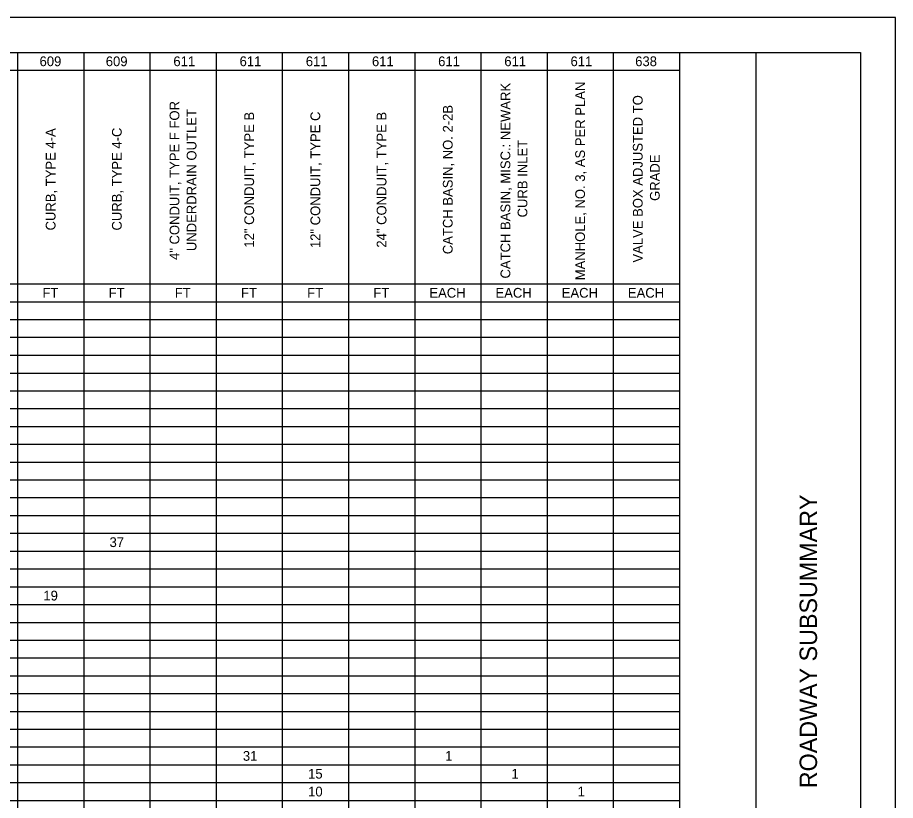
# Model space of a CAD drawing. Extents: x 0 to 34, y 0 to 22.
# Drawn here: x 21.4 to 34, y 10.76 to 22 of the extents above; entities that cross this region are included whole.
import ezdxf

# ---------------------------------------------------------------- set-up
doc = ezdxf.new("R2010")
doc.units = 0
for name, color, linetype in [('Default', 7, 'Continuous'), ('SH_Border', 7, 'Continuous'), ('SH_Cut_Line', 7, 'Continuous'), ('SH_Data', 7, 'Continuous')]:
    doc.layers.add(name, color=color, linetype=linetype)

msp = doc.modelspace()

# ---------------------------------------------------------------- linework, layer by layer
at = {"layer": 'Default'}
for p, q in [((13.808, 21.5), (21.404, 21.5)), ((21.404, 21.5), (22.354, 21.5)), ((21.404, 21.5), (21.404, 21.244)), ((22.354, 21.5), (23.303, 21.5)), ((22.354, 21.5), (22.354, 21.244)), ((23.303, 21.5), (26.152, 21.5)), ((23.303, 21.5), (23.303, 21.244)), ((24.253, 21.5), (24.253, 21.244)), ((25.203, 21.5), (25.203, 21.244)), ((26.152, 21.5), (28.051, 21.5)), ((26.152, 21.5), (26.152, 21.244)), ((27.102, 21.5), (27.102, 21.244)), ((28.051, 21.5), (29.95, 21.5)), ((28.051, 21.5), (28.051, 21.244)), ((29.001, 21.5), (29.001, 21.244)), ((29.95, 21.5), (30.9, 21.5)), ((29.95, 21.5), (29.95, 21.244)), ((30.9, 21.5), (30.9, 21.244)), ((13.808, 21.244), (21.404, 21.244)), ((21.404, 21.244), (22.354, 21.244)), ((21.404, 21.244), (21.404, 20.989)), ((22.354, 21.244), (23.303, 21.244)), ((22.354, 21.244), (22.354, 20.989)), ((23.303, 21.244), (26.152, 21.244)), ((23.303, 21.244), (23.303, 20.989)), ((24.253, 21.244), (24.253, 20.989)), ((25.203, 21.244), (25.203, 20.989)), ((26.152, 21.244), (28.051, 21.244)), ((26.152, 21.244), (26.152, 20.989)), ((27.102, 21.244), (27.102, 20.989)), ((28.051, 21.244), (29.95, 21.244)), ((28.051, 21.244), (28.051, 20.989)), ((29.001, 21.244), (29.001, 20.989)), ((29.95, 21.244), (30.9, 21.244)), ((29.95, 21.244), (29.95, 20.989)), ((30.9, 21.244), (30.9, 20.989)), ((21.404, 20.989), (21.404, 20.733)), ((22.354, 20.989), (22.354, 20.733)), ((23.303, 20.989), (23.303, 20.733)), ((24.253, 20.989), (24.253, 20.733)), ((25.203, 20.989), (25.203, 20.733)), ((26.152, 20.989), (26.152, 20.733)), ((27.102, 20.989), (27.102, 20.733)), ((28.051, 20.989), (28.051, 20.733)), ((29.001, 20.989), (29.001, 20.733)), ((29.95, 20.989), (29.95, 20.733)), ((30.9, 20.989), (30.9, 20.733)), ((21.404, 20.733), (21.404, 20.477)), ((22.354, 20.733), (22.354, 20.477)), ((23.303, 20.733), (23.303, 20.477)), ((24.253, 20.733), (24.253, 20.477)), ((25.203, 20.733), (25.203, 20.477)), ((26.152, 20.733), (26.152, 20.477)), ((27.102, 20.733), (27.102, 20.477)), ((28.051, 20.733), (28.051, 20.477)), ((29.001, 20.733), (29.001, 20.477)), ((29.95, 20.733), (29.95, 20.477)), ((30.9, 20.733), (30.9, 20.477)), ((21.404, 20.477), (21.404, 20.222)), ((22.354, 20.477), (22.354, 20.222)), ((23.303, 20.477), (23.303, 20.222)), ((24.253, 20.477), (24.253, 20.222)), ((25.203, 20.477), (25.203, 20.222)), ((26.152, 20.477), (26.152, 20.222)), ((27.102, 20.477), (27.102, 20.222)), ((28.051, 20.477), (28.051, 20.222)), ((29.001, 20.477), (29.001, 20.222)), ((29.95, 20.477), (29.95, 20.222)), ((30.9, 20.477), (30.9, 20.222)), ((21.404, 20.222), (21.404, 19.966)), ((22.354, 20.222), (22.354, 19.966)), ((23.303, 20.222), (23.303, 19.966)), ((24.253, 20.222), (24.253, 19.966)), ((25.203, 20.222), (25.203, 19.966)), ((26.152, 20.222), (26.152, 19.966)), ((27.102, 20.222), (27.102, 19.966)), ((28.051, 20.222), (28.051, 19.966)), ((29.001, 20.222), (29.001, 19.966)), ((29.95, 20.222), (29.95, 19.966)), ((30.9, 20.222), (30.9, 19.966)), ((21.404, 19.966), (21.404, 19.71)), ((22.354, 19.966), (22.354, 19.71)), ((23.303, 19.966), (23.303, 19.71)), ((24.253, 19.966), (24.253, 19.71)), ((25.203, 19.966), (25.203, 19.71)), ((26.152, 19.966), (26.152, 19.71)), ((27.102, 19.966), (27.102, 19.71)), ((28.051, 19.966), (28.051, 19.71)), ((29.001, 19.966), (29.001, 19.71)), ((29.95, 19.966), (29.95, 19.71)), ((30.9, 19.966), (30.9, 19.71)), ((21.404, 19.71), (21.404, 19.199)), ((22.354, 19.71), (22.354, 19.199)), ((23.303, 19.71), (23.303, 19.199)), ((24.253, 19.71), (24.253, 19.199)), ((25.203, 19.71), (25.203, 19.199)), ((26.152, 19.71), (26.152, 19.199)), ((27.102, 19.71), (27.102, 19.199)), ((28.051, 19.71), (28.051, 19.199)), ((29.001, 19.71), (29.001, 19.199)), ((29.95, 19.71), (29.95, 19.199)), ((30.9, 19.71), (30.9, 19.199)), ((21.404, 19.199), (21.404, 18.432)), ((22.354, 19.199), (22.354, 18.432)), ((23.303, 19.199), (23.303, 18.432)), ((24.253, 19.199), (24.253, 18.432)), ((25.203, 19.199), (25.203, 18.432)), ((26.152, 19.199), (26.152, 18.432)), ((27.102, 19.199), (27.102, 18.432)), ((28.051, 19.199), (28.051, 18.432)), ((29.001, 19.199), (29.001, 18.432)), ((29.95, 19.199), (29.95, 18.432)), ((30.9, 19.199), (30.9, 18.432)), ((21.404, 18.432), (21.404, 18.177)), ((22.354, 18.432), (22.354, 18.177)), ((23.303, 18.432), (23.303, 18.177)), ((24.253, 18.432), (24.253, 18.177)), ((25.203, 18.432), (25.203, 18.177)), ((26.152, 18.432), (26.152, 18.177)), ((27.102, 18.432), (27.102, 18.177)), ((28.051, 18.432), (28.051, 18.177)), ((29.001, 18.432), (29.001, 18.177)), ((29.95, 18.432), (29.95, 18.177)), ((30.9, 18.432), (30.9, 18.177)), ((13.808, 18.177), (21.404, 18.177)), ((21.404, 18.177), (22.354, 18.177)), ((21.404, 18.177), (21.404, 17.665)), ((22.354, 18.177), (23.303, 18.177)), ((22.354, 18.177), (22.354, 17.665)), ((23.303, 18.177), (26.152, 18.177)), ((23.303, 18.177), (23.303, 17.665)), ((24.253, 18.177), (24.253, 17.665)), ((25.203, 18.177), (25.203, 17.665)), ((26.152, 18.177), (28.051, 18.177)), ((26.152, 18.177), (26.152, 17.665)), ((27.102, 18.177), (27.102, 17.665)), ((28.051, 18.177), (29.95, 18.177)), ((28.051, 18.177), (28.051, 17.665)), ((29.001, 18.177), (29.001, 17.665)), ((29.95, 18.177), (30.9, 18.177)), ((29.95, 18.177), (29.95, 17.665)), ((30.9, 18.177), (30.9, 17.665)), ((13.808, 17.921), (21.404, 17.921)), ((21.404, 17.921), (22.354, 17.921)), ((22.354, 17.921), (23.303, 17.921)), ((23.303, 17.921), (26.152, 17.921)), ((26.152, 17.921), (28.051, 17.921)), ((28.051, 17.921), (29.95, 17.921)), ((29.95, 17.921), (30.9, 17.921)), ((13.808, 17.665), (21.404, 17.665)), ((21.404, 17.665), (22.354, 17.665)), ((21.404, 17.665), (21.404, 17.41)), ((22.354, 17.665), (23.303, 17.665)), ((22.354, 17.665), (22.354, 17.41)), ((23.303, 17.665), (26.152, 17.665)), ((23.303, 17.665), (23.303, 17.41)), ((24.253, 17.665), (24.253, 17.41)), ((25.203, 17.665), (25.203, 17.41)), ((26.152, 17.665), (28.051, 17.665)), ((26.152, 17.665), (26.152, 17.41)), ((27.102, 17.665), (27.102, 17.41)), ((28.051, 17.665), (29.95, 17.665)), ((28.051, 17.665), (28.051, 17.41)), ((29.001, 17.665), (29.001, 17.41)), ((29.95, 17.665), (30.9, 17.665)), ((29.95, 17.665), (29.95, 17.41)), ((30.9, 17.665), (30.9, 17.41)), ((13.808, 17.41), (21.404, 17.41)), ((21.404, 17.41), (22.354, 17.41)), ((21.404, 17.41), (21.404, 16.387)), ((22.354, 17.41), (23.303, 17.41)), ((22.354, 17.41), (22.354, 16.387)), ((23.303, 17.41), (26.152, 17.41)), ((23.303, 17.41), (23.303, 16.387)), ((24.253, 17.41), (24.253, 16.387)), ((25.203, 17.41), (25.203, 16.387)), ((26.152, 17.41), (28.051, 17.41)), ((26.152, 17.41), (26.152, 16.387)), ((27.102, 17.41), (27.102, 16.387)), ((28.051, 17.41), (29.95, 17.41)), ((28.051, 17.41), (28.051, 16.387)), ((29.001, 17.41), (29.001, 16.387)), ((29.95, 17.41), (30.9, 17.41)), ((29.95, 17.41), (29.95, 16.387)), ((30.9, 17.41), (30.9, 16.387)), ((13.808, 17.154), (21.404, 17.154)), ((21.404, 17.154), (22.354, 17.154)), ((22.354, 17.154), (23.303, 17.154)), ((23.303, 17.154), (26.152, 17.154)), ((26.152, 17.154), (28.051, 17.154)), ((28.051, 17.154), (29.95, 17.154)), ((29.95, 17.154), (30.9, 17.154)), ((13.808, 16.898), (21.404, 16.898)), ((21.404, 16.898), (22.354, 16.898)), ((22.354, 16.898), (23.303, 16.898)), ((23.303, 16.898), (26.152, 16.898)), ((26.152, 16.898), (28.051, 16.898)), ((28.051, 16.898), (29.95, 16.898)), ((29.95, 16.898), (30.9, 16.898)), ((13.808, 16.643), (21.404, 16.643)), ((21.404, 16.643), (22.354, 16.643)), ((22.354, 16.643), (23.303, 16.643)), ((23.303, 16.643), (26.152, 16.643)), ((26.152, 16.643), (28.051, 16.643)), ((28.051, 16.643), (29.95, 16.643)), ((29.95, 16.643), (30.9, 16.643)), ((13.808, 16.387), (21.404, 16.387)), ((21.404, 16.387), (22.354, 16.387)), ((21.404, 16.387), (21.404, 16.131)), ((22.354, 16.387), (23.303, 16.387)), ((22.354, 16.387), (22.354, 16.131)), ((23.303, 16.387), (26.152, 16.387)), ((23.303, 16.387), (23.303, 16.131)), ((24.253, 16.387), (24.253, 16.131)), ((25.203, 16.387), (25.203, 16.131)), ((26.152, 16.387), (28.051, 16.387)), ((26.152, 16.387), (26.152, 16.131)), ((27.102, 16.387), (27.102, 16.131)), ((28.051, 16.387), (29.95, 16.387)), ((28.051, 16.387), (28.051, 16.131)), ((29.001, 16.387), (29.001, 16.131)), ((29.95, 16.387), (30.9, 16.387)), ((29.95, 16.387), (29.95, 16.131)), ((30.9, 16.387), (30.9, 16.131)), ((13.808, 16.131), (21.404, 16.131)), ((21.404, 16.131), (22.354, 16.131)), ((21.404, 16.131), (21.404, 15.62)), ((22.354, 16.131), (23.303, 16.131)), ((22.354, 16.131), (22.354, 15.62)), ((23.303, 16.131), (26.152, 16.131)), ((23.303, 16.131), (23.303, 15.62)), ((24.253, 16.131), (24.253, 15.62)), ((25.203, 16.131), (25.203, 15.62)), ((26.152, 16.131), (28.051, 16.131)), ((26.152, 16.131), (26.152, 15.62)), ((27.102, 16.131), (27.102, 15.62)), ((28.051, 16.131), (29.95, 16.131)), ((28.051, 16.131), (28.051, 15.62)), ((29.001, 16.131), (29.001, 15.62)), ((29.95, 16.131), (30.9, 16.131)), ((29.95, 16.131), (29.95, 15.62)), ((30.9, 16.131), (30.9, 15.62)), ((13.808, 15.876), (21.404, 15.876)), ((21.404, 15.876), (22.354, 15.876)), ((22.354, 15.876), (23.303, 15.876)), ((23.303, 15.876), (26.152, 15.876)), ((26.152, 15.876), (28.051, 15.876)), ((28.051, 15.876), (29.95, 15.876)), ((29.95, 15.876), (30.9, 15.876)), ((13.808, 15.62), (21.404, 15.62)), ((21.404, 15.62), (22.354, 15.62)), ((21.404, 15.62), (21.404, 15.109)), ((22.354, 15.62), (23.303, 15.62)), ((22.354, 15.62), (22.354, 15.109)), ((23.303, 15.62), (26.152, 15.62)), ((23.303, 15.62), (23.303, 15.109)), ((24.253, 15.62), (24.253, 15.109)), ((25.203, 15.62), (25.203, 15.109)), ((26.152, 15.62), (28.051, 15.62)), ((26.152, 15.62), (26.152, 15.109)), ((27.102, 15.62), (27.102, 15.109)), ((28.051, 15.62), (29.95, 15.62)), ((28.051, 15.62), (28.051, 15.109)), ((29.001, 15.62), (29.001, 15.109)), ((29.95, 15.62), (30.9, 15.62)), ((29.95, 15.62), (29.95, 15.109)), ((30.9, 15.62), (30.9, 15.109)), ((13.808, 15.364), (21.404, 15.364)), ((21.404, 15.364), (22.354, 15.364)), ((22.354, 15.364), (23.303, 15.364)), ((23.303, 15.364), (26.152, 15.364)), ((26.152, 15.364), (28.051, 15.364)), ((28.051, 15.364), (29.95, 15.364)), ((29.95, 15.364), (30.9, 15.364)), ((13.808, 15.109), (21.404, 15.109)), ((21.404, 15.109), (22.354, 15.109)), ((21.404, 15.109), (21.404, 14.853)), ((22.354, 15.109), (23.303, 15.109)), ((22.354, 15.109), (22.354, 14.853)), ((23.303, 15.109), (26.152, 15.109)), ((23.303, 15.109), (23.303, 14.853)), ((24.253, 15.109), (24.253, 14.853)), ((25.203, 15.109), (25.203, 14.853)), ((26.152, 15.109), (28.051, 15.109)), ((26.152, 15.109), (26.152, 14.853)), ((27.102, 15.109), (27.102, 14.853)), ((28.051, 15.109), (29.95, 15.109)), ((28.051, 15.109), (28.051, 14.853)), ((29.001, 15.109), (29.001, 14.853)), ((29.95, 15.109), (30.9, 15.109)), ((29.95, 15.109), (29.95, 14.853)), ((30.9, 15.109), (30.9, 14.853)), ((13.808, 14.853), (21.404, 14.853)), ((21.404, 14.853), (22.354, 14.853)), ((21.404, 14.853), (21.404, 14.342)), ((22.354, 14.853), (23.303, 14.853)), ((22.354, 14.853), (22.354, 14.342)), ((23.303, 14.853), (26.152, 14.853)), ((23.303, 14.853), (23.303, 14.342)), ((24.253, 14.853), (24.253, 14.342)), ((25.203, 14.853), (25.203, 14.342)), ((26.152, 14.853), (28.051, 14.853)), ((26.152, 14.853), (26.152, 14.342)), ((27.102, 14.853), (27.102, 14.342)), ((28.051, 14.853), (29.95, 14.853)), ((28.051, 14.853), (28.051, 14.342)), ((29.001, 14.853), (29.001, 14.342)), ((29.95, 14.853), (30.9, 14.853)), ((29.95, 14.853), (29.95, 14.342)), ((30.9, 14.853), (30.9, 14.342)), ((13.808, 14.597), (21.404, 14.597)), ((21.404, 14.597), (22.354, 14.597)), ((22.354, 14.597), (23.303, 14.597)), ((23.303, 14.597), (26.152, 14.597)), ((26.152, 14.597), (28.051, 14.597)), ((28.051, 14.597), (29.95, 14.597)), ((29.95, 14.597), (30.9, 14.597)), ((13.808, 14.342), (21.404, 14.342)), ((21.404, 14.342), (22.354, 14.342)), ((21.404, 14.342), (21.404, 14.086)), ((22.354, 14.342), (23.303, 14.342)), ((22.354, 14.342), (22.354, 14.086)), ((23.303, 14.342), (26.152, 14.342)), ((23.303, 14.342), (23.303, 14.086)), ((24.253, 14.342), (24.253, 14.086)), ((25.203, 14.342), (25.203, 14.086)), ((26.152, 14.342), (28.051, 14.342)), ((26.152, 14.342), (26.152, 14.086)), ((27.102, 14.342), (27.102, 14.086)), ((28.051, 14.342), (29.95, 14.342)), ((28.051, 14.342), (28.051, 14.086)), ((29.001, 14.342), (29.001, 14.086)), ((29.95, 14.342), (30.9, 14.342)), ((29.95, 14.342), (29.95, 14.086)), ((30.9, 14.342), (30.9, 14.086)), ((13.808, 14.086), (21.404, 14.086)), ((21.404, 14.086), (22.354, 14.086)), ((21.404, 14.086), (21.404, 13.319)), ((22.354, 14.086), (23.303, 14.086)), ((22.354, 14.086), (22.354, 13.319)), ((23.303, 14.086), (26.152, 14.086)), ((23.303, 14.086), (23.303, 13.319)), ((24.253, 14.086), (24.253, 13.319)), ((25.203, 14.086), (25.203, 13.319)), ((26.152, 14.086), (28.051, 14.086)), ((26.152, 14.086), (26.152, 13.319)), ((27.102, 14.086), (27.102, 13.319)), ((28.051, 14.086), (29.95, 14.086)), ((28.051, 14.086), (28.051, 13.319)), ((29.001, 14.086), (29.001, 13.319)), ((29.95, 14.086), (30.9, 14.086)), ((29.95, 14.086), (29.95, 13.319)), ((30.9, 14.086), (30.9, 13.319)), ((13.808, 13.83), (21.404, 13.83)), ((21.404, 13.83), (22.354, 13.83)), ((22.354, 13.83), (23.303, 13.83)), ((23.303, 13.83), (26.152, 13.83)), ((26.152, 13.83), (28.051, 13.83)), ((28.051, 13.83), (29.95, 13.83)), ((29.95, 13.83), (30.9, 13.83)), ((13.808, 13.575), (21.404, 13.575)), ((21.404, 13.575), (22.354, 13.575)), ((22.354, 13.575), (23.303, 13.575)), ((23.303, 13.575), (26.152, 13.575)), ((26.152, 13.575), (28.051, 13.575)), ((28.051, 13.575), (29.95, 13.575)), ((29.95, 13.575), (30.9, 13.575)), ((13.808, 13.319), (21.404, 13.319)), ((21.404, 13.319), (22.354, 13.319)), ((21.404, 13.319), (21.404, 12.808)), ((22.354, 13.319), (23.303, 13.319)), ((22.354, 13.319), (22.354, 12.808)), ((23.303, 13.319), (26.152, 13.319)), ((23.303, 13.319), (23.303, 12.808)), ((24.253, 13.319), (24.253, 12.808)), ((25.203, 13.319), (25.203, 12.808)), ((26.152, 13.319), (28.051, 13.319)), ((26.152, 13.319), (26.152, 12.808)), ((27.102, 13.319), (27.102, 12.808)), ((28.051, 13.319), (29.95, 13.319)), ((28.051, 13.319), (28.051, 12.808)), ((29.001, 13.319), (29.001, 12.808)), ((29.95, 13.319), (30.9, 13.319)), ((29.95, 13.319), (29.95, 12.808)), ((30.9, 13.319), (30.9, 12.808)), ((13.808, 13.063), (21.404, 13.063)), ((21.404, 13.063), (22.354, 13.063)), ((22.354, 13.063), (23.303, 13.063)), ((23.303, 13.063), (26.152, 13.063)), ((26.152, 13.063), (28.051, 13.063)), ((28.051, 13.063), (29.95, 13.063)), ((29.95, 13.063), (30.9, 13.063)), ((13.808, 12.808), (21.404, 12.808)), ((21.404, 12.808), (22.354, 12.808)), ((21.404, 12.808), (21.404, 12.041)), ((22.354, 12.808), (23.303, 12.808)), ((22.354, 12.808), (22.354, 12.041)), ((23.303, 12.808), (26.152, 12.808)), ((23.303, 12.808), (23.303, 12.041)), ((24.253, 12.808), (24.253, 12.041)), ((25.203, 12.808), (25.203, 12.041)), ((26.152, 12.808), (28.051, 12.808)), ((26.152, 12.808), (26.152, 12.041)), ((27.102, 12.808), (27.102, 12.041)), ((28.051, 12.808), (29.95, 12.808)), ((28.051, 12.808), (28.051, 12.041)), ((29.001, 12.808), (29.001, 12.041)), ((29.95, 12.808), (30.9, 12.808)), ((29.95, 12.808), (29.95, 12.041)), ((30.9, 12.808), (30.9, 12.041)), ((13.808, 12.552), (21.404, 12.552)), ((21.404, 12.552), (22.354, 12.552)), ((22.354, 12.552), (23.303, 12.552)), ((23.303, 12.552), (26.152, 12.552)), ((26.152, 12.552), (28.051, 12.552)), ((28.051, 12.552), (29.95, 12.552)), ((29.95, 12.552), (30.9, 12.552)), ((13.808, 12.297), (21.404, 12.297)), ((21.404, 12.297), (22.354, 12.297)), ((22.354, 12.297), (23.303, 12.297)), ((23.303, 12.297), (26.152, 12.297)), ((26.152, 12.297), (28.051, 12.297)), ((28.051, 12.297), (29.95, 12.297)), ((29.95, 12.297), (30.9, 12.297)), ((13.808, 12.041), (21.404, 12.041)), ((21.404, 12.041), (22.354, 12.041)), ((21.404, 12.041), (21.404, 11.53)), ((22.354, 12.041), (23.303, 12.041)), ((22.354, 12.041), (22.354, 11.53)), ((23.303, 12.041), (26.152, 12.041)), ((23.303, 12.041), (23.303, 11.53)), ((24.253, 12.041), (24.253, 11.53)), ((25.203, 12.041), (25.203, 11.53)), ((26.152, 12.041), (28.051, 12.041)), ((26.152, 12.041), (26.152, 11.53)), ((27.102, 12.041), (27.102, 11.53)), ((28.051, 12.041), (29.95, 12.041)), ((28.051, 12.041), (28.051, 11.53)), ((29.001, 12.041), (29.001, 11.53)), ((29.95, 12.041), (30.9, 12.041)), ((29.95, 12.041), (29.95, 11.53)), ((30.9, 12.041), (30.9, 11.53)), ((13.808, 11.785), (21.404, 11.785)), ((21.404, 11.785), (22.354, 11.785)), ((22.354, 11.785), (23.303, 11.785)), ((23.303, 11.785), (26.152, 11.785)), ((26.152, 11.785), (28.051, 11.785)), ((28.051, 11.785), (29.95, 11.785)), ((29.95, 11.785), (30.9, 11.785)), ((13.808, 11.53), (21.404, 11.53)), ((21.404, 11.53), (22.354, 11.53)), ((21.404, 11.53), (21.404, 10.763)), ((22.354, 11.53), (23.303, 11.53)), ((22.354, 11.53), (22.354, 10.763)), ((23.303, 11.53), (26.152, 11.53)), ((23.303, 11.53), (23.303, 10.763)), ((24.253, 11.53), (24.253, 10.763)), ((25.203, 11.53), (25.203, 10.763)), ((26.152, 11.53), (28.051, 11.53)), ((26.152, 11.53), (26.152, 10.763)), ((27.102, 11.53), (27.102, 10.763)), ((28.051, 11.53), (29.95, 11.53)), ((28.051, 11.53), (28.051, 10.763)), ((29.001, 11.53), (29.001, 10.763)), ((29.95, 11.53), (30.9, 11.53)), ((29.95, 11.53), (29.95, 10.763)), ((30.9, 11.53), (30.9, 10.763)), ((13.808, 11.274), (21.404, 11.274)), ((21.404, 11.274), (22.354, 11.274)), ((22.354, 11.274), (23.303, 11.274)), ((23.303, 11.274), (26.152, 11.274)), ((26.152, 11.274), (28.051, 11.274)), ((28.051, 11.274), (29.95, 11.274)), ((29.95, 11.274), (30.9, 11.274)), ((13.808, 11.018), (21.404, 11.018)), ((21.404, 11.018), (22.354, 11.018)), ((22.354, 11.018), (23.303, 11.018)), ((23.303, 11.018), (26.152, 11.018)), ((26.152, 11.018), (28.051, 11.018)), ((28.051, 11.018), (29.95, 11.018)), ((29.95, 11.018), (30.9, 11.018)), ((13.808, 10.763), (21.404, 10.763)), ((21.404, 10.763), (22.354, 10.763)), ((21.404, 10.763), (21.404, 9.764)), ((22.354, 10.763), (23.303, 10.763)), ((22.354, 10.763), (22.354, 9.764)), ((23.303, 10.763), (26.152, 10.763)), ((23.303, 10.763), (23.303, 9.764)), ((24.253, 10.763), (24.253, 9.764)), ((25.203, 10.763), (25.203, 9.764)), ((26.152, 10.763), (28.051, 10.763)), ((26.152, 10.763), (26.152, 9.764)), ((27.102, 10.763), (27.102, 9.764)), ((28.051, 10.763), (29.95, 10.763)), ((28.051, 10.763), (28.051, 9.764)), ((29.001, 10.763), (29.001, 9.764)), ((29.95, 10.763), (30.9, 10.763)), ((29.95, 10.763), (29.95, 9.764)), ((30.9, 10.763), (30.9, 9.764))]:
    msp.add_line(p, q, dxfattribs=at)
at = {"layer": 'SH_Border'}
msp.add_line((32, 0.5), (32, 21.5), dxfattribs=at)
msp.add_lwpolyline([(1.5, 21.5), (33.5, 21.5), (33.5, 0.5), (1.5, 0.5)], close=True, dxfattribs=at)
at = {"layer": 'SH_Cut_Line'}
msp.add_lwpolyline([(0, 0), (34, 0), (34, 22), (0, 22)], close=True, dxfattribs=at)

# ---------------------------------------------------------------- texts
at = {"layer": 'Default'}
for s, p in [('609', (21.72, 21.302)), ('609', (22.67, 21.302)), ('611', (23.64, 21.302)), ('611', (24.59, 21.302)), ('611', (25.54, 21.302)), ('611', (26.489, 21.302)), ('611', (27.439, 21.302)), ('611', (28.388, 21.302)), ('611', (29.338, 21.302)), ('638', (30.266, 21.302)), ('FT', (21.762, 17.979)), ('FT', (22.711, 17.979)), ('FT', (23.661, 17.979)), ('FT', (24.61, 17.979)), ('FT', (25.56, 17.979)), ('FT', (26.509, 17.979)), ('EACH', (27.313, 17.979)), ('EACH', (28.262, 17.979)), ('EACH', (29.212, 17.979)), ('EACH', (30.161, 17.979)), ('37', (22.724, 14.4)), ('19', (21.775, 13.633)), ('31', (24.637, 11.332)), ('1', (27.54, 11.332)), ('15', (25.573, 11.076)), ('1', (28.49, 11.076)), ('10', (25.573, 10.82)), ('1', (29.439, 10.82))]:
    msp.add_text(s, height=0.14, dxfattribs=at).set_placement(p)
for s, p in [('CATCH BASIN, MISC.: NEWARK ', (28.474, 18.254)), ('MANHOLE, NO. 3, AS PER PLAN', (29.546, 18.229)), ('4" CONDUIT, TYPE F FOR ', (23.726, 18.52)), ('VALVE BOX ADJUSTED TO ', (30.373, 18.483)), ('UNDERDRAIN OUTLET', (23.971, 18.647)), ('CATCH BASIN, NO. 2-2B', (27.647, 18.603)), ('12" CONDUIT, TYPE B', (24.798, 18.697)), ('12" CONDUIT, TYPE C', (25.747, 18.691)), ('24" CONDUIT, TYPE B', (26.697, 18.697)), ('CURB, TYPE 4-A', (21.949, 18.944)), ('CURB, TYPE 4-C', (22.899, 18.943)), ('CURB INLET', (28.719, 19.131)), ('GRADE', (30.618, 19.368))]:
    msp.add_text(s, height=0.14, rotation=90, dxfattribs=at).set_placement(p)
at = {"layer": 'SH_Data'}
msp.add_text('ROADWAY SUBSUMMARY', height=0.25, rotation=90, dxfattribs=at).set_placement((32.875, 10.938))

doc.saveas('drawing.dxf')
